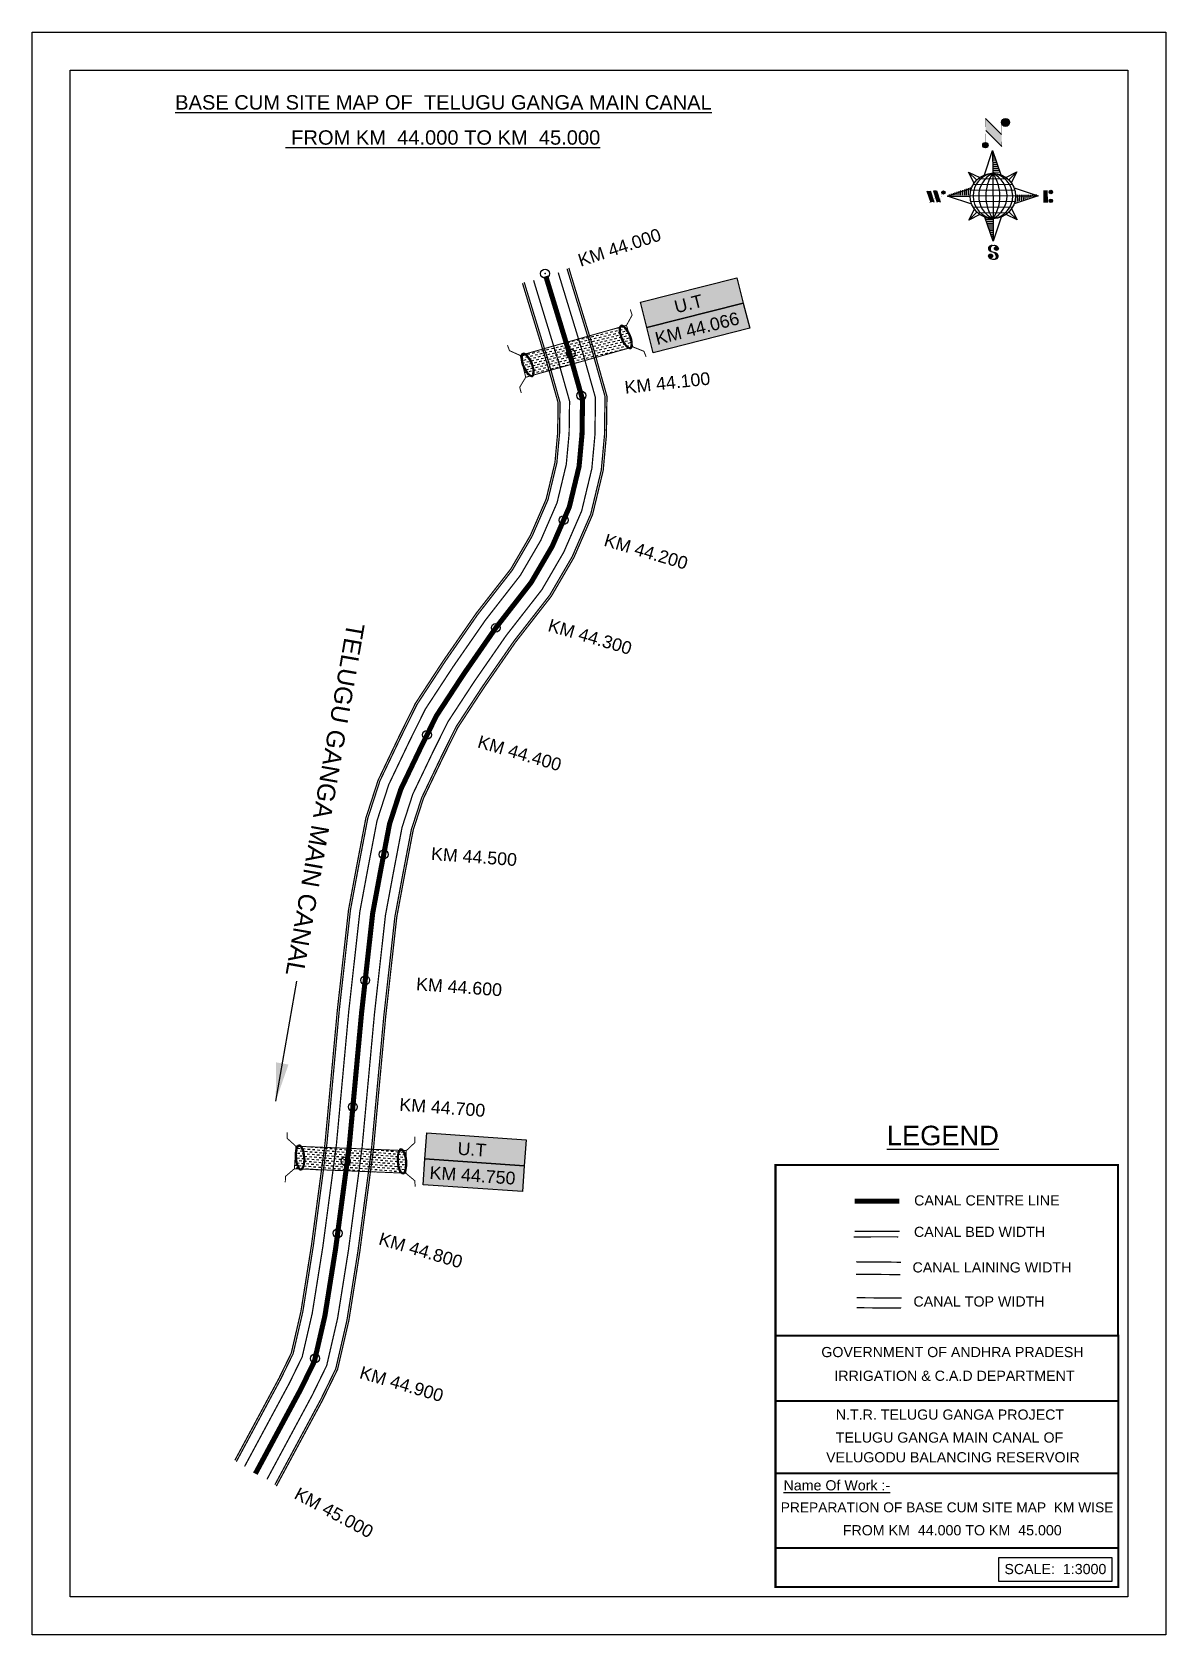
# Model space of a CAD drawing. Header units: inches. Extents: x 258171 to 259062, y 1721762 to 1723022.
import ezdxf

# ---------------------------------------------------------------- set-up
doc = ezdxf.new("R2010")
doc.units = ezdxf.units.IN
doc.header["$MEASUREMENT"] = 0
doc.header["$PDMODE"] = 32
doc.header["$PDSIZE"] = 7
doc.linetypes.add('ACAD_ISO02W100', pattern=[15, 12, -3])
for name, color, linetype in [('AQUADUCT', 1, 'Continuous'), ('bed with', 5, 'Continuous'), ('bord', 1, 'Continuous'), ('canal', 1, 'Continuous'), ('chainage', 7, 'Continuous'), ('FRAME 025', 7, 'Continuous'), ('laying', 4, 'Continuous'), ('lining', 4, 'Continuous'), ('STREAM', 4, 'Continuous'), ('Stu coo', 3, 'Continuous'), ('TEXT', 7, 'Continuous'), ('top of bund', 1, 'Continuous'), ('UT', 173, 'ACAD_ISO02W100'), ('V', 6, 'Continuous'), ('ZSTU', 7, 'Continuous')]:
    doc.layers.add(name, color=color, linetype=linetype)
doc.styles.get("Standard").update_dxf_attribs({"font": 'arial.ttf'})
doc.dimstyles.get("Standard").update_dxf_attribs({"dimtxt": 0.18, "dimasz": 0.18, "dimexe": 0.18, "dimexo": 0.0625, "dimgap": 0.09, "dimtad": 0, "dimtih": 1, "dimtoh": 1, "dimdec": 4, "dimzin": 0, "dimdsep": 46, "dimtxsty": 'Standard', "dimcen": 0.09, "dimadec": 0, "dimazin": 0, "dimtfac": 1, "dimtdec": 4, "dimtofl": 0, "dimtmove": 0, "dimatfit": 3, "dimfxl": 1, "dimtolj": 1, "dimtzin": 0, "dimarcsym": 0})
pattern_1 = [(267.2971131487395, (-8720374.9383359, 50637915.13839893), (10.53672553373347, -0.4974314379093613), [])]
pattern_2 = [(357.2971131487395, (-8720374.9383359, 50637915.13839893), (0.4974314379093601, 10.53672553373348), [])]

# ---------------------------------------------------------------- blocks, each defined once
blk = doc.blocks.new('GGF')
at = {"layer": 'STREAM'}
h = blk.add_hatch(dxfattribs=at)
h.set_pattern_fill('DASH', color=256, scale=10, angle=-6.082734917303942, style=0)
h.set_pattern_definition([(353.9172650826961, (-115347.3726237068, 1016.387648081312), (1.375417949938526, 1.110506849590268), [1.25, -1.25])])
h.paths.add_polyline_path([(406186.8358267642, 1485623.894007653), (406186.3350356966, 1485618.16585714), (406185.8342446289, 1485612.437706626), (406242.6024607782, 1485608.895201602), (406242.8636284556, 1485614.639267362), (406243.1247961327, 1485620.383333121)])
at = {"layer": 'laying', "linetype": 'ByBlock', "extrusion": (0, 0, -1)}
for centre in [(406188.8340515448, 1485618.100544371), (406240.8092758137, 1485614.964376942)]:
    blk.add_ellipse(centre, major_axis=(0.4022038884711088, -6.365555352701567), ratio=0.3887167828476952, dxfattribs=at)
at = {"layer": 'laying', "linetype": 'ByBlock'}
for points in [[(406189.2044231551, 1485612.238788546), (406189.1301593552, 1485612.234096231), (406189.0528622998, 1485612.245618227), (406188.8631006061, 1485612.324588027), (406188.7519765225, 1485612.394145026), (406188.5122836892, 1485612.610022701), (406188.3845252309, 1485612.755754402), (406187.9901122551, 1485613.318903608), (406187.7273521348, 1485613.85898441), (406187.2895556467, 1485615.151754198), (406187.1131680161, 1485615.903753204), (406186.8806331598, 1485617.489787864), (406186.8243655579, 1485618.323341603), (406186.8412834518, 1485619.932858505), (406186.9146281564, 1485620.708349793), (406187.1740924141, 1485622.067517512), (406187.3614922329, 1485622.65073727), (406187.7140922088, 1485623.356040432), (406187.8630650354, 1485623.567618286), (406188.1141012118, 1485623.821781273), (406188.2175726035, 1485623.889167762), (406188.3951326545, 1485623.961233407), (406188.4694103668, 1485623.970225642), (406188.6399464445, 1485623.94807565), (406188.7398646418, 1485623.913414563), (406188.9754422541, 1485623.761023998), (406189.1085637353, 1485623.642922326), (406189.3815283708, 1485623.318037364), (406189.5211763898, 1485623.111945711), (406189.9516964495, 1485622.33059618), (406190.2214699374, 1485621.608086816), (406190.6248590543, 1485619.961048005), (406190.7595287117, 1485619.037350996), (406190.8632364098, 1485617.186895084), (406190.8321935693, 1485616.26108243), (406190.6143732872, 1485614.607066808), (406190.4262052957, 1485613.879561222), (406190.055177624, 1485613.01905299), (406189.9016287614, 1485612.765040143), (406189.6325239488, 1485612.445281366), (406189.5169377527, 1485612.35368761), (406189.3392356181, 1485612.260876767), (406189.2716159608, 1485612.243034084), (406189.2044231551, 1485612.238788546)], [(406241.179647424, 1485609.102621116), (406241.1053836241, 1485609.097928802), (406241.0280865688, 1485609.109450798), (406240.838324875, 1485609.188420597), (406240.7272007914, 1485609.257977597), (406240.4875079581, 1485609.473855271), (406240.3597494998, 1485609.619586973), (406239.965336524, 1485610.182736179), (406239.7025764037, 1485610.722816981), (406239.2647799156, 1485612.015586769), (406239.088392285, 1485612.767585774), (406238.8558574287, 1485614.353620435), (406238.7995898268, 1485615.187174174), (406238.8165077207, 1485616.796691076), (406238.8898524253, 1485617.572182364), (406239.149316683, 1485618.931350083), (406239.3367165019, 1485619.514569841), (406239.6893164777, 1485620.219873002), (406239.8382893043, 1485620.431450857), (406240.0893254807, 1485620.685613844), (406240.1927968724, 1485620.753000333), (406240.3703569234, 1485620.825065977), (406240.4446346357, 1485620.834058213), (406240.6151707135, 1485620.811908221), (406240.7150889107, 1485620.777247134), (406240.950666523, 1485620.624856569), (406241.0837880042, 1485620.506754897), (406241.3567526398, 1485620.181869935), (406241.4964006587, 1485619.975778282), (406241.9269207185, 1485619.194428751), (406242.1966942063, 1485618.471919387), (406242.6000833233, 1485616.824880576), (406242.7347529806, 1485615.901183567), (406242.8384606787, 1485614.050727655), (406242.8074178382, 1485613.124915001), (406242.5895975561, 1485611.470899379), (406242.4014295646, 1485610.743393793), (406242.0304018929, 1485609.882885561), (406241.8768530303, 1485609.628872714), (406241.6077482177, 1485609.309113937), (406241.4921620216, 1485609.21752018), (406241.314459887, 1485609.124709338), (406241.2468402297, 1485609.106866655), (406241.179647424, 1485609.102621116)]]:
    blk.add_open_spline(points, degree=3, knots=[0, 0, 0, 0, 0.1890722348827286, 0.1890722348827286, 0.3781444697654573, 0.3781444697654573, 0.567216704648186, 0.567216704648186, 0.9642381621637766, 0.9642381621637766, 1.361259619679367, 1.361259619679367, 1.758281077194958, 1.758281077194958, 2.155302534710549, 2.155302534710549, 2.552323992226139, 2.552323992226139, 2.807761081817867, 2.807761081817867, 3.012439963152372, 3.012439963152372, 3.217118844486876, 3.217118844486876, 3.421797725821381, 3.421797725821381, 3.626476607155885, 3.626476607155885, 3.831155488490389, 3.831155488490389, 4.280922883927905, 4.280922883927905, 4.730690279365422, 4.730690279365422, 5.180457674802938, 5.180457674802938, 5.630225070240454, 5.630225070240454, 5.896844194109022, 5.896844194109022, 6.112115499412711, 6.112115499412711, 6.283185307179586, 6.283185307179586, 6.283185307179586, 6.283185307179586], dxfattribs=at)
at = {"layer": 'UT', "ltscale": 0.2, "const_width": 0.4999999999999999}
for points in [[(406181.0067191261, 1485605.627956516), (406181.2043290924, 1485608.621441158), (406185.8342446289, 1485612.437706626), (406186.3350356966, 1485618.16585714), (406186.8358267643, 1485623.894007653), (406182.485284513, 1485628.02592998), (406182.4731358847, 1485631.025905382)], [(406186.8358267643, 1485623.894007653), (406243.1247961327, 1485620.383333121)], [(406247.6637609265, 1485627.388723734), (406247.5913202798, 1485624.389598469), (406243.1247961327, 1485620.383333121), (406242.8636284556, 1485614.639267362), (406242.6024607783, 1485608.895201602), (406247.1217425518, 1485604.948545771), (406247.2591485833, 1485601.95169416)], [(406185.8342446289, 1485612.437706626), (406242.6024607783, 1485608.895201602)]]:
    blk.add_lwpolyline(points, dxfattribs=at)
blk = doc.blocks.new('*X3')
at = {"color": 0, "linetype": 'Continuous'}
for p, q in [((6321.563175437702, 239.2074203663178), (6322.581924588794, 240.2261695174094)), ((6321.571094283617, 239.3921159075293), (6322.524536642279, 240.3455582661906)), ((6321.579013129532, 239.5768114487408), (6322.467148695763, 240.4649470149719)), ((6321.586931975447, 239.7615069899523), (6322.409760749248, 240.5843357637531)), ((6321.594850821361, 239.9462025311638), (6322.352372802732, 240.7037245125344)), ((6321.602769667276, 240.1308980723753), (6322.294984856217, 240.8231132613157)), ((6321.610688513191, 240.3155936135868), (6322.322610836808, 241.0275159372032)), ((6321.618607359106, 240.5002891547983), (6322.339575221931, 241.2212570176224)), ((6321.670405508729, 239.1378737420482), (6322.639312535309, 240.1067807686281)), ((6321.756101028845, 239.046792566867), (6322.694551492757, 239.9852430307802)), ((6321.767025283511, 240.8254837745006), (6322.356539607053, 241.4149980980416)), ((6321.841796548961, 238.9557113916858), (6322.784401525116, 239.8983163678416)), ((6321.927492069076, 238.8646302165046), (6322.874251557474, 239.8113897049031)), ((6322.013187589191, 238.7735490413234), (6322.964101589832, 239.7244630419646)), ((6322.075863133939, 241.3110983202248), (6322.373503992176, 241.6087391784607)), ((6322.098883109306, 238.6824678661422), (6323.053951622191, 239.637536379026)), ((6322.184578629423, 238.591386690961), (6323.143801654548, 239.5506097160875)), ((6322.270274149538, 238.5003055157798), (6323.233651686906, 239.463683053149)), ((6322.405772691616, 238.4590273625623), (6323.316199320379, 239.3694539913255)), ((6322.536564177177, 238.4130421528257), (6323.436926723143, 239.3134046987925)), ((6322.667355662737, 238.3670569430892), (6323.557654125907, 239.2573554062594)), ((6322.798147148297, 238.3210717333527), (6323.67838152867, 239.2013061137264)), ((6322.928938633857, 238.2750865236161), (6323.799108931434, 239.1452568211934)), ((6323.059730119417, 238.2291013138795), (6323.919836334197, 239.0892075286604)), ((6323.190521604977, 238.183116104143), (6324.040563736961, 239.0331582361274)), ((6323.334898284248, 238.1507160881169), (6324.161291139725, 238.9771089435944)), ((6323.500484499982, 238.1395256085544), (6324.282018542488, 238.9210596510615)), ((6323.666070715716, 238.1283351289918), (6324.389078986148, 238.8513433994243)), ((6323.83165693145, 238.1171446494292), (6324.558435473549, 238.8439231915289)), ((6324.097210919775, 238.2059219424567), (6324.727791960951, 238.8365029836336)), ((6324.341779298861, 238.2737136262468), (6324.897148448353, 238.8290827757383)), ((6324.586347677948, 238.341505310037), (6325.066504935754, 238.821662567843)), ((6324.830916057034, 238.4092969938271), (6325.235861423155, 238.8142423599477)), ((6325.075484436121, 238.4770886776172), (6325.405217910557, 238.8068221520524)), ((6325.401209342145, 238.6260368883443), (6325.574574397958, 238.7994019441571))]:
    blk.add_line(p, q, dxfattribs=at)
blk = doc.blocks.new('*X2')
at = {"color": 0, "linetype": 'Continuous'}
for p, q in [((6324.425409812192, 240.3018877878409), (6324.530098087213, 240.4065760628617)), ((6324.560821561592, 240.2605228419445), (6324.762767368324, 240.4624686486762)), ((6324.696233310992, 240.2191578960481), (6324.995436649435, 240.5183612344908)), ((6324.831645060392, 240.1777929501517), (6325.228105930546, 240.5742538203053)), ((6324.967056809793, 240.1364280042552), (6325.451206401633, 240.6205775960956)), ((6325.102468559193, 240.0950630583588), (6325.626700194168, 240.619294693334)), ((6325.231508829004, 240.0473266328736), (6325.802193986703, 240.6180117905725)), ((6325.335045025791, 239.9740861343645), (6325.976788801136, 240.6158299097086)), ((6325.438581222579, 239.9008456358553), (6326.100204563527, 240.5624689768027)), ((6325.542117419366, 239.8276051373462), (6326.223620325917, 240.5091080438968)), ((6325.645653616154, 239.754364638837), (6326.347036088308, 240.455747110991)), ((6325.749189812941, 239.6811241403279), (6326.470451850699, 240.4023861780851)), ((6325.852726009729, 239.6078836418188), (6326.593867613089, 240.3490252451792)), ((6325.951486090436, 239.5298670272285), (6326.71728337548, 240.2956643122733)), ((6326.036566250415, 239.4381704919113), (6326.840699137871, 240.2423033793674)), ((6326.121646410395, 239.346473956594), (6326.964114900262, 240.1889424464615)), ((6326.206726570374, 239.2547774212767), (6327.055858370612, 240.1039092215148)), ((6326.291806730354, 239.1630808859595), (6327.135785134496, 240.0070592901021)), ((6326.376886890333, 239.0713843506422), (6327.21571189838, 239.9102093586895)), ((6326.461967050313, 238.9796878153249), (6327.295638662264, 239.8133594272769)), ((6326.547047210292, 238.8879912800077), (6327.375565426148, 239.7165094958642)), ((6326.632127370272, 238.7962947446904), (6327.455492190032, 239.6196595644516)), ((6326.717207530251, 238.7045982093731), (6327.535418953916, 239.5228096330389)), ((6326.788410008449, 236.4777036487165), (6327.354219516036, 237.0435131563033)), ((6326.792225928501, 238.6028399123283), (6327.6153457178, 239.4259597016263)), ((6326.838137672734, 238.4719749612643), (6327.695272481684, 239.3291097702136)), ((6326.884049416966, 238.3411100102004), (6327.775199245568, 239.2322598388009)), ((6326.916746160023, 236.7828164955863), (6327.582476853365, 237.4485471889285)), ((6326.9299611612, 238.2102450591364), (6327.853734496604, 239.1340183945408)), ((6326.975872905432, 238.0793801080725), (6327.849127438164, 238.952634640804)), ((6327.003134980726, 237.9298654880686), (6327.844520379724, 238.7712508870673)), ((6327.012515933215, 237.7624697452613), (6327.839913321284, 238.5898671333306)), ((6327.021896885704, 237.5950740024541), (6327.835306262844, 238.4084833795939)), ((6327.031277838193, 237.4276782596467), (6327.830699204404, 238.2270996258572)), ((6327.040658790683, 237.2602825168395), (6327.826092145964, 238.0457158721205)), ((6327.045082311595, 237.087929342456), (6327.810734190693, 237.8535812215537))]:
    blk.add_line(p, q, dxfattribs=at)
blk = doc.blocks.new('H')
at = {"layer": 'bord', "extrusion": (0.0004278845142637609, 0.00479197890903182, 0.9999884268595202)}
h = blk.add_hatch(dxfattribs=at)
h.set_pattern_fill('LINE', color=8, scale=84.38768555040302, angle=-2.702886851260515, style=0)
h.set_pattern_definition(pattern_2)
h.paths.add_polyline_path([(-492.4668010775931, 785.5898788240738, -0.090992046448718), (-447.9625593584497, 775.2324968557805), (-486.4976985411486, 912.0312741750386)])
h = blk.add_hatch(dxfattribs=at)
h.set_pattern_fill('LINE', color=8, scale=84.38768555040302, angle=-92.70288685126052, style=0)
h.set_pattern_definition(pattern_1)
h.paths.add_polyline_path([(-624.8772989658173, 665.1175860036165, -0.09099204644210665), (-614.5199170010164, 709.6218277204316), (-751.3186943142209, 671.0866885515861)])
h = blk.add_hatch(dxfattribs=at)
h.set_pattern_fill('LINE', color=8, scale=84.38768555040302, angle=-92.70288685126052, style=0)
h.set_pattern_definition(pattern_1)
h.paths.add_polyline_path([(-245.5531129193259, 647.210278397426), (-371.9945082624909, 653.17938094493, -0.09099204644878103), (-382.3518902289215, 608.6751392250881)])
h = blk.add_hatch(dxfattribs=at)
h.set_pattern_fill('LINE', color=8, scale=84.38768555040302, angle=-2.702886851260515, style=0)
h.set_pattern_definition(pattern_2)
h.paths.add_polyline_path([(-504.4050061509479, 532.7070881242398, -0.090992046448718), (-548.909247870557, 543.064470092766), (-510.3741086877417, 406.2656927765347)])
at = {"layer": 'bord', "extrusion": (0.0004278845142637604, 0.00479197890903182, 0.9999884268595203)}
for p, q in [((-516.2384251924814, 1087.08582315594, -1217.145331720205), (-431.5311611755169, 993.9857607749291, -1216.735438367611)), ((-519.3860571105615, 1020.408509141766, -1216.824464901347), (-434.678793075087, 927.3084467682056, -1216.414571548796)), ((-538.2690597721958, 773.6536562892143, -1215.633927328097), (-487.0181812191731, 906.212239655666, -1216.291082326422)), ((-487.0181812191731, 906.212239655666, -1216.291082326422), (-492.9870239489828, 779.7722960542887, -1215.682623766277)), ((-487.0181812191731, 906.212239655666, -1216.291082326422), (-448.4827650671941, 769.4150330077391, -1215.652034309381)), ((-626.736305744329, 793.7732813858893, -1215.692487060367), (-566.811349663476, 760.1895317081362, -1215.557193835181)), ((-626.736305744329, 793.7732813858893, -1215.692487060367), (-584.1428260545363, 746.9596384149045, -1215.486379775655)), ((-598.946746484784, 730.9517588270828, -1215.4033350249), (-626.736305744329, 793.7732813858893, -1215.692487060367)), ((-421.3357812265749, 753.3219341966324, -1215.586531535218), (-358.5136001041974, 781.1110481221694, -1215.746578873753)), ((-358.5136001041974, 781.1110481221694, -1215.746578873753), (-405.3276889660046, 738.5181495659053, -1215.522440984547)), ((-358.5136001041974, 781.1110481221694, -1215.746578873753), (-392.0976094479556, 721.1868434431963, -1215.445049781629)), ((-864.6667208376457, 700.9117660832126, -1215.145683569252), (-846.8602190883248, 637.7003116968554, -1214.850391321915)), ((-846.885899517627, 700.0723706756253, -1215.149269383754), (-829.079397758178, 636.8609162860084, -1214.853977136408)), ((-829.1050781964441, 699.2329752675723, -1215.152855198257), (-811.2985764592304, 636.0215208844747, -1214.857562950931)), ((-829.1050781964441, 699.2329752675723, -1215.152855198257), (-811.3242568973801, 698.393579858588, -1215.156441012743)), ((-811.3242568973801, 698.393579858588, -1215.156441012743), (-793.5177551378147, 635.1821254740935, -1214.861148765422)), ((-751.8386587080895, 665.2704204607289, -1215.023166955395), (-615.0399729244527, 703.8051171880215, -1215.266361263119)), ((-751.8386587080895, 665.2704204607289, -1215.023166955395), (-625.3972626964678, 659.3013864478562, -1215.048666080719)), ((-619.2784603905748, 614.0198538512923, -1214.834293591338), (-751.8386587080895, 665.2704204607289, -1215.023166955395)), ((-246.0730746499612, 641.3942844460253, -1215.12516345687), (-382.8717604242847, 602.859587718267, -1214.881969149149)), ((-378.6332729603746, 692.6448510554619, -1215.314036820931), (-246.0730746499612, 641.3942844460253, -1215.12516345687)), ((-372.5144706616993, 647.363318458898, -1215.099664331546), (-246.0730746499612, 641.3942844460253, -1215.12516345687)), ((-213.4791469212505, 669.2951450282708, -1215.272811938016), (-216.710715676134, 600.8397693103179, -1214.943388670676)), ((-197.1518122339039, 599.9164343632292, -1214.947333066632), (-193.9202434780891, 668.3718100786209, -1215.276756333961)), ((-639.398133254319, 525.5536567845847, -1214.401751538512), (-605.8141239105607, 585.4778614635579, -1214.703280630637)), ((-639.398133254319, 525.5536567845847, -1214.401751538512), (-592.5840443923953, 568.1465553403832, -1214.625889427719)), ((-576.5759521321743, 553.3427707091905, -1214.561798877043), (-639.398133254319, 525.5536567845847, -1214.401751538512)), ((-510.8935521394596, 400.4524652508553, -1213.857248085843), (-549.4289682914387, 537.2496718976181, -1214.496296102879)), ((-371.1754276144202, 512.8914235194679, -1214.455843351893), (-431.1003836950404, 546.475173198618, -1214.591136577086)), ((-371.1754276144202, 512.8914235194679, -1214.455843351893), (-413.7689073036308, 559.7050664918497, -1214.661950636613)), ((-398.9649868734996, 575.7129460782744, -1214.74499538736), (-371.1754276144202, 512.8914235194679, -1214.455843351893)), ((-459.6426735860878, 533.0110486173071, -1214.514403084168), (-510.8935521394596, 400.4524652508553, -1213.857248085843)), ((-504.9247094094171, 526.8924088519998, -1214.465706645989), (-510.8935521394596, 400.4524652508553, -1213.857248085843))]:
    blk.add_line(p, q, dxfattribs=at)
at = {"layer": 'bord', "color": 8, "linetype": 'ByBlock', "extrusion": (0.0004278845142637604, 0.00479197890903182, 0.9999884268595203)}
for p, q in [((-386.4701403837535, 711.3830894059502, -1215.400477790083), (-605.4730712235323, 721.7215742594562, -1215.35631111762)), ((-410.8462962137419, 744.2142448802479, -1215.547375515144), (-578.1125475389999, 752.110393114388, -1215.51364266185)), ((-492.9872379411827, 779.772306161467, -1215.682623723144), (-504.9247094094171, 526.8924088519998, -1214.465706645989)), ((-372.5145726100891, 647.3634304928128, -1215.099664824794), (-625.3973747401615, 659.3012845208868, -1215.048665544341)), ((-378.0217974673142, 615.9429816137999, -1214.946740470406), (-622.87451776542, 627.5017590741627, -1214.897360629442)), ((-375.037429585529, 679.1629559395369, -1215.250969739694), (-619.8901498829364, 690.7217333998997, -1215.201589898729)), ((-392.4388761268347, 584.9431407540105, -1214.792019251512), (-611.441806967312, 595.2816256079823, -1214.747852579053)), ((-419.7993998112506, 554.5543218990788, -1214.634687707282), (-587.06565113744, 562.4504701336846, -1214.600954853988))]:
    blk.add_line(p, q, dxfattribs=at)
at = {"layer": 'bord', "extrusion": (0.0004278845142637604, 0.00479197890903182, 0.9999884268595203)}
for points, const_width, elevation in [([(-522.0131121619479, 959.550775259228), (-515.7175743466119, 1092.906934415961)], 1.60540055982536, -1212.142843617219), ([(-434.158262363472, 933.1277235058805), (-427.8627245295095, 1066.483882669366)], 1.60540055982536, -1212.142843617219), ([(-870.0736340994383, 707.00824508073), (-846.3658724653925, 705.889038352192)], 0.6421602239301444, -1212.142843617219), ([(-828.5594987093612, 642.6768581911618), (-855.2307305332708, 643.935965762368)], 0.6421602239301444, -1212.142843617219), ([(-828.5594987093612, 642.676858191162), (-820.953748198869, 677.9586989512691)], 0.6421602239301444, -1212.142843617223), ([(-810.7786774830411, 641.8374531447001), (-784.1074456587239, 640.5783455765209)], 0.6421602239301444, -1212.142843617222), ([(-792.9978562549747, 640.9980480956772), (-781.589230506466, 693.9208092413096)], 0.6421602239301444, -1212.142843617218), ([(-222.7385766651839, 675.5731321041832), (-173.8413183107752, 673.2647682324088)], 0.7063762463231584, -1212.142843617221), ([(-194.785239975681, 644.8497587676384), (-185.0057882997701, 644.3880859934699)], 0.7063762463231584, -1212.14284361722), ([(-177.0730277270245, 604.8086065300355), (-225.9702860934822, 607.1169704015771)], 0.7063762463231584, -1212.142843617222)]:
    blk.add_lwpolyline(points, dxfattribs=dict(at, const_width=const_width, elevation=elevation))
for points, const_width, elevation in [([(-413.6616245851993, 1073.140134249887, 1), (-397.6117714248124, 1057.729118476532, 1)], 22.25077962579039, -1212.14284361722), ([(-530.3419430367337, 949.5474510251247, 1), (-519.6420409089901, 939.2734405104861, 1)], 14.83385308386026, -1212.142843617223), ([(-775.9087905502321, 696.5833098740303, 1), (-769.4888492682775, 690.418903565154, 1)], 8.900311850316152, -1212.142843617216), ([(-177.8339587833615, 666.8757400336997, 1), (-170.7720233739972, 660.0948930920731, 1)], 9.790343035347762, -1212.142843617223), ([(-180.1423226412179, 617.9784816729323, 1), (-173.0803872516442, 611.1976347345654, 1)], 9.790343035347762, -1212.142843617219), ([(-489.8397168474219, 361.7280028313068, 1), (-498.0671858660056, 369.1142257457323, 1)], 11.05656073458609, -1212.142843617215), ([(-525.1949096693778, 321.5505605205689, 1), (-533.4223786795214, 328.9367834347616, 1)], 11.05656073458609, -1212.142843617218)]:
    blk.add_lwpolyline(points, format="xyb", close=True, dxfattribs=dict(at, const_width=const_width, elevation=elevation))
for points, elevation in [([(-537.0436544864716, 317.3909783906986), (-530.686771839954, 310.4778530870033), (-519.7848077441001, 306.8033377354246), (-504.8555995545785, 306.8996049665207), (-493.8614930827366, 309.9751672386152), (-486.3299612487816, 317.6739007300386), (-486.5193926708707, 325.7780890813514), (-490.6180678635317, 333.2605072774198), (-493.5031616341619, 336.2254691210802), (-502.816804350885, 340.8534958871466), (-522.4580017436219, 347.2728260433129), (-530.4257294404489, 351.5824209563287), (-533.6858260648524, 354.5525017987891), (-537.4013079778782, 362.629807892173), (-536.9549017110166, 373.3508360361672), (-530.0284934418471, 380.6827556172281), (-520.0052991440441, 384.0716307398478), (-503.5000552259427, 384.2213990291513), (-492.5323047870551, 379.8708521119993), (-487.1463343054379, 373.2710396641844)], -1212.142843617219), ([(-522.4539065143929, 347.5728294925347), (-526.1949835211592, 353.7751140225195), (-527.7518298353394, 360.6227161141025), (-527.9156661629893, 370.6019260344024), (-525.8991041315983, 375.4503632916039), (-521.3202371541029, 381.1640017041664), (-514.5251386848048, 384.3718976443916)], -1212.142843617221), ([(-504.8555995545785, 306.8996049665207), (-499.0047943263154, 312.3708361831504), (-496.9585419834797, 319.3942984564654), (-497.4612851235933, 326.5275708001649), (-501.2415295758961, 335.3559093211365), (-509.2361390522836, 343.1915685721062)], -1212.142843617219)]:
    blk.add_lwpolyline(points, dxfattribs=dict(at, elevation=elevation))
for centre, radius in [((-405.6366979898718, 1065.434626361347, -1212.142843617228), 22.25077962579068), ((-524.9919919744626, 944.4104457636145, -1212.142843617225), 14.83385308386045), ((-498.4359036135794, 659.1484834742021, -1212.142843617229), 126.5822129822759), ((-772.6988199003781, 693.5011067149355, -1212.142843617225), 8.900311850316273), ((-174.3029910778062, 663.4853165630027, -1212.142843617225), 9.7903430353479), ((-176.6113549475952, 614.5880582008385, -1212.142843617227), 9.7903430353479), ((-493.9534513636986, 365.4211142832808, -1212.142843617226), 11.05656073458623), ((-529.3086441806488, 325.2436719765011, -1212.142843617227), 11.05656073458623)]:
    blk.add_circle(centre, radius, dxfattribs=at)
at = {"layer": 'bord', "color": 8, "linetype": 'ByBlock', "extrusion": (0.0004278845142637604, 0.00479197890903182, 0.9999884268595203)}
for centre, radius, start, end in [((-481.5018944916621, 658.3490694805806, -1212.142843617225), 127.7124113124745, 94.925359787212, 259.6690604518324), ((-436.7958279077627, 656.2386032006533, -1212.142843617224), 140.8227119427793, 113.2864437035868, 241.3079765329169), ((-315.8862391595549, 650.5307512261786, -1212.142843617227), 222.3100112361417, 142.5891607921548, 212.0052594442485), ((-560.0761933124097, 662.0583738566748, -1212.142843617224), 140.8227119427793, 293.2864437035868, 61.30797653291689), ((-680.9857820597445, 667.7662258302183, -1212.142843617228), 222.3100112361417, 322.5891607921548, 32.00525944424854), ((-515.3701267285685, 659.9479075753505, -1212.142843617227), 127.7124113124745, 274.925359787212, 79.66906045183244)]:
    blk.add_arc(centre, radius, start, end, dxfattribs=at)
at = {"layer": 'bord', "extrusion": (0.0004278845142637604, 0.00479197890903182, 0.9999884268595203)}
for points in [[(-515.7175743148887, 1092.906934417125, -1212.142843617227), (-431.0104934413977, 999.8058030862261, -1212.142843617227), (-518.8653432401063, 1026.22885483189, -1212.142843617227), (-434.1582623484545, 933.1277235084416, -1212.142843617227)], [(-864.1466936911305, 706.7284433981881, -1212.142843617225), (-846.3658724649268, 705.889038353589, -1212.142843617225), (-846.34031992468, 643.5162632348297, -1212.142843617225), (-828.5594986876497, 642.6768581867381, -1212.142843617225)], [(-828.5850512369768, 705.049633307593, -1212.142843617229), (-810.804230031204, 704.2102282608984, -1212.142843617229), (-810.778677482168, 641.8374531481927, -1212.142843617229), (-792.9978562541016, 640.9980480994025, -1212.142843617229)], [(-193.4002216503151, 674.1881137788835, -1212.142843617225), (-196.6319310673212, 605.7319520774413, -1212.142843617225), (-212.9591249906118, 675.1114593302475, -1212.142843617225), (-216.1908344065701, 606.6552976257785, -1212.142843617225)]]:
    blk.add_solid(points, dxfattribs=at)
at = {"layer": 'bord', "extrusion": (0.0004278845142637604, 0.00479197890903182, 0.9999884268595203), "xscale": 7.977342409717546, "yscale": 7.977342408231451, "zscale": 7.977342408476333, "rotation": 138.0840426661453}
for name, p in [('*X2', (38300.50170925955, -31929.38484708802, -1212.14284361722)), ('*X3', (38314.39702652739, -31950.87734303279, -1212.142843617221))]:
    blk.add_blockref(name, p, dxfattribs=at)

msp = doc.modelspace()

# ---------------------------------------------------------------- hatches: boundary and pattern name
at = {"layer": 'ZSTU'}
h = msp.add_hatch(color=135, dxfattribs=at)
h.set_gradient(color1=(141, 177, 78), color2=(107, 135, 59), one_color=1, tint=0.3799999952316284, name='CYLINDER')
h.paths.add_polyline_path([(258649.1614598718, 1722809.558518482), (258654.1752412596, 1722789.717706088), (258730.0499006108, 1722808.93259259), (258725.0361192237, 1722828.773404984)])
h.paths.add_polyline_path([(258675.4958798335, 1722797.500926925), (258702.2437459304, 1722804.260123603), (258698.5060914935, 1722819.050976001), (258671.7582253966, 1722812.291779323)], flags=24)
h = msp.add_hatch(color=252, dxfattribs=at)
h.set_gradient(color1=(167, 88, 159), color2=(127, 67, 121), one_color=1, tint=0.3799999952316284, name='CYLINDER')
h.paths.add_polyline_path([(258735.0636819975, 1722789.091780196), (258730.0499006109, 1722808.93259259), (258654.1752412595, 1722789.717706088), (258659.1890226469, 1722769.876893694)])
h.paths.add_polyline_path([(258660.4522751241, 1722772.640247634), (258730.908052467, 1722790.44445132), (258727.1553571672, 1722805.294824251), (258656.6995798243, 1722787.490620565)], flags=24)
h = msp.add_hatch(color=135, dxfattribs=at)
h.set_gradient(color1=(141, 177, 78), color2=(107, 135, 59), one_color=1, tint=0.3799999952316284, name='CYLINDER')
h.paths.add_polyline_path([(258481.230215069, 1722156.525075237), (258479.8370718907, 1722136.108048216), (258557.9281043848, 1722130.819717761), (258559.3212475633, 1722151.236744781)])
h.paths.add_polyline_path([(258502.5205376252, 1722136.888136719), (258530.0452122198, 1722135.010007617), (258531.0837672297, 1722150.230414276), (258503.559092635, 1722152.108543378)], flags=24)
h = msp.add_hatch(color=252, dxfattribs=at)
h.set_gradient(color1=(167, 88, 159), color2=(127, 67, 121), one_color=1, tint=0.3799999952316284, name='CYLINDER')
h.paths.add_polyline_path([(258556.5349612056, 1722110.402690742), (258557.9281043848, 1722130.819717761), (258479.8370718907, 1722136.108048216), (258478.4439287122, 1722115.691021196)])
h.paths.add_polyline_path([(258480.5026042787, 1722117.925699412), (258553.0045503277, 1722112.978574084), (258554.0472846333, 1722128.260229864), (258481.5453385844, 1722133.207355192)], flags=24)

# ---------------------------------------------------------------- linework, layer by layer
at = {"linetype": 'ByBlock'}
for points in [[(258171.1385409809, 1721761.937280397), (258171.1385409809, 1723021.937280397), (259062.1385409809, 1723021.937280397), (259062.1385409809, 1721761.937280397)], [(259032.1385409809, 1722991.937280397), (259032.1385409809, 1721791.937280397), (258201.1385409809, 1721791.937280397), (258201.1385409809, 1722991.937280397)]]:
    msp.add_lwpolyline(points, close=True, dxfattribs=at)
for p in [(258574.257566253, 1722832.015547523), (258602.8246611024, 1722736.182770813), (258588.8139402756, 1722638.259767405), (258535.5547118712, 1722553.622573514), (258481.5001177293, 1722469.491123674), (258447.4634280397, 1722375.461852939), (258432.9187781965, 1722276.525241106), (258423.2273549602, 1722176.995967444), (258411.275346997, 1722077.712789083), (258393.528427615, 1721979.300153448)]:
    msp.add_point(p)
at = {"color": 2}
for p in [(258594.4767118712, 1722769.249573514), (258417.6267118712, 1722134.299573514)]:
    msp.add_point(p, dxfattribs=at)
at = {"layer": 'bed with', "const_width": 1}
for points in [[(258565.2303275277, 1722826.806963608), (258567.6856993039, 1722818.706510897), (258584.6011670989, 1722763.382828248), (258593.5251864453, 1722731.764367654), (258593.1534960994, 1722706.298455405), (258590.9302891769, 1722682.084998412), (258583.6805452422, 1722651.916065308), (258570.8008991123, 1722622.2711757), (258554.8655765534, 1722594.928353536), (258527.3742197657, 1722559.637685844), (258501.9323208185, 1722522.943571075), (258480.2349298268, 1722489.793675271), (258467.8728002575, 1722464.853130118), (258451.4298245586, 1722430.431100226), (258442.1861402528, 1722401.88670345), (258435.0916313876, 1722364.814307176), (258428.7391567948, 1722330.653571591), (258419.9616197458, 1722251.904196968), (258410.284526315, 1722147.265317181), (258399.6155186351, 1722067.030156839), (258391.2790342075, 1722014.699193906), (258383.3848838311, 1721980.483857815), (258373.2501353571, 1721959.713762853), (258338.151118772, 1721894.418508445)], [(258584.621656908, 1722832.813758253), (258587.1057244384, 1722824.618636131), (258604.0782566434, 1722769.108318779), (258613.866237297, 1722734.428779373), (258613.4399276429, 1722705.220691622), (258611.0111345653, 1722678.768148615), (258603.0048785002, 1722645.45108172), (258588.94252463, 1722613.083971328), (258571.7178471889, 1722583.528793492), (258543.7352039766, 1722547.607461184), (258518.7691029237, 1722511.599575952), (258497.8844939155, 1722479.691471757), (258486.1266234848, 1722455.97001691), (258470.3275991836, 1722422.896046802), (258461.8872834895, 1722396.832443577), (258455.0397923547, 1722361.050839852), (258448.8322669475, 1722327.669575437), (258440.1578039965, 1722249.84495006), (258430.4608974273, 1722144.991829847), (258419.7039051072, 1722064.094990188), (258411.2163895348, 1722010.815953122), (258402.6445399112, 1721973.663289213), (258391.3192883852, 1721950.453384175), (258355.7557583561, 1721884.293988077)], [(258851.7327939119, 1722074.845778061), (258849.6774735349, 1722074.873336557), (258816.8851386606, 1722074.850317171), (258816.6486853017, 1722074.859484415)], [(258852.853248067, 1722079.25103598), (258849.7055526627, 1722079.293241443), (258817.5463119049, 1722079.270666474)]]:
    msp.add_lwpolyline(points, dxfattribs=at)
at = {"layer": 'canal', "color": 6, "const_width": 4}
for points in [[(258852.6965803645, 1722102.867721176), (258850.0950724734, 1722102.902603155), (258817.5001082377, 1722102.879722318)], [(258817.5001082377, 1722102.879722318), (258852.6965803645, 1722102.867721176)]]:
    msp.add_lwpolyline(points, dxfattribs=at)
at = {"layer": 'FRAME 025', "lineweight": -3, "const_width": 1.636994106223717}
for points in [[(258755.3392729391, 1722131.340039931), (259024.4474381136, 1722131.340039931), (259024.4474381136, 1721997.111686003), (258755.3392729391, 1721997.111686003)], [(258755.3392729393, 1721997.111686003), (259024.8129733396, 1721997.111686003), (259024.8129733396, 1721799.565786233), (258755.3392729393, 1721799.565786233)]]:
    msp.add_lwpolyline(points, close=True, dxfattribs=at)
for points in [[(258755.3392729393, 1721945.821443962), (259024.8129733396, 1721945.821443962)], [(258755.3392729393, 1721888.957649051), (259024.8129733396, 1721888.957649051)], [(258755.3392729393, 1721830.327145925), (259024.8129733396, 1721830.327145925)]]:
    msp.add_lwpolyline(points, dxfattribs=at)
at = {"layer": 'lining', "const_width": 1}
for points in [[(258591.5294504771, 1722835.879199058), (258594.2806105704, 1722826.802918858), (258611.2742256866, 1722771.223647795), (258621.3814038677, 1722735.413167939), (258620.9349146664, 1722704.822503033), (258618.4301661128, 1722677.542711498), (258610.1444104922, 1722643.062540987), (258595.6450956335, 1722609.689683997), (258577.9440555523, 1722579.317133378), (258549.7799025785, 1722543.162796903), (258524.9895889223, 1722507.408444748), (258504.4052688247, 1722475.959130557), (258492.8706468483, 1722452.688078541), (258477.3095356213, 1722420.112160069), (258469.1660309907, 1722394.965106186), (258462.4098025651, 1722359.660396265), (258456.2558298117, 1722326.567113804), (258447.6194484241, 1722249.084144551), (258437.9152217299, 1722144.151871474), (258427.1257227689, 1722063.01056901), (258418.5824075129, 1722009.381258252), (258409.760176394, 1721971.143374705), (258397.9950838402, 1721947.032062006), (258362.0040652548, 1721880.077402201)], [(258557.8734025914, 1722825.223240332), (258560.5108131719, 1722816.52222817), (258577.4051980557, 1722761.267499233), (258586.0100198745, 1722730.779979088), (258585.6585090759, 1722706.696643995), (258583.5112576295, 1722683.310435529), (258576.5410132502, 1722654.304606041), (258564.0983281088, 1722625.665463031), (258548.63936819, 1722599.14001365), (258521.3295211637, 1722564.082350125), (258495.71183482, 1722527.134702279), (258473.7141549176, 1722493.526016471), (258461.128776894, 1722468.135068487), (258444.447888121, 1722433.214986959), (258434.9073927516, 1722403.754040842), (258427.7216211771, 1722366.204750763), (258421.3155939306, 1722331.756033224), (258412.4999753182, 1722252.665002476), (258402.8302020124, 1722148.105275554), (258392.1937009734, 1722068.114578018), (258383.9130162294, 1722016.133888776), (258376.2692473483, 1721983.003772323), (258366.5743399021, 1721963.135085022), (258331.6387620989, 1721898.143878359)], [(258818.5672702976, 1722055.214022312), (258843.2751453734, 1722055.029685531), (258853.955421787, 1722054.907046846)], [(258818.529224274, 1722045.45117492), (258845.3805363348, 1722045.246157391), (258853.423304489, 1722045.153739393)]]:
    msp.add_lwpolyline(points, dxfattribs=at)
at = {"layer": 'top of bund', "const_width": 1}
for points in [[(258592.8925615731, 1722836.553147272), (258595.7155877951, 1722827.239775409), (258612.7134194951, 1722771.646713598), (258622.8844371819, 1722735.610045652), (258622.4339120711, 1722704.742865314), (258619.9139724223, 1722677.297624075), (258611.5723168905, 1722642.584832839), (258596.9856098346, 1722609.010826532), (258579.1892972246, 1722578.474801354), (258550.988842298, 1722542.273864046), (258526.2336861239, 1722506.57021851), (258505.7094238067, 1722475.212662317), (258494.2194515186, 1722452.031690862), (258478.7059229089, 1722419.555382723), (258470.621780491, 1722394.591638708), (258463.883804606, 1722359.382307541), (258457.7405423846, 1722326.346621478), (258449.1117773095, 1722248.931983449), (258439.4060865904, 1722143.983879798), (258428.6100863013, 1722062.793684775), (258420.0556111085, 1722009.094319278), (258411.1833036905, 1721970.639391803), (258399.33024293, 1721946.34779757), (258363.0602878442, 1721878.874227792)], [(258556.5221792595, 1722824.510073507), (258559.0758359471, 1722816.085371619), (258575.9660042472, 1722760.84443343), (258584.5069865604, 1722730.583101375), (258584.1595116712, 1722706.776281713), (258582.02745132, 1722683.555522952), (258575.1131068519, 1722654.782314189), (258562.7578139077, 1722626.344320496), (258547.3941265176, 1722599.982345674), (258520.1205814443, 1722564.971282982), (258494.4677376183, 1722527.972928517), (258472.4099999356, 1722494.272484711), (258459.7799722237, 1722468.791456166), (258443.0515008333, 1722433.771764305), (258433.4516432513, 1722404.12750832), (258426.2476191362, 1722366.482839487), (258419.8308813577, 1722331.97652555), (258411.0076464328, 1722252.817163578), (258401.339337152, 1722148.27326723), (258390.709337441, 1722068.331462253), (258382.4398126338, 1722016.42082775), (258374.8461200518, 1721983.507755225), (258365.2391808123, 1721963.819349458), (258330.5459933461, 1721899.279065364)], [(258819.0931777671, 1722027.005987747), (258843.6756437868, 1722026.826079123), (258854.5125765151, 1722026.701646863)], [(258854.0839924414, 1722018.846879275), (258846.1684819349, 1722018.937838829), (258819.2350877626, 1722019.140280483)]]:
    msp.add_lwpolyline(points, dxfattribs=at)
at = {"layer": 'V', "color": 6, "const_width": 4}
msp.add_lwpolyline([(258574.8650061629, 1722830.011558427), (258577.3957118711, 1722821.662573514), (258594.3397118711, 1722766.245573514), (258603.6957118711, 1722733.096573514), (258603.2967118711, 1722705.759573514), (258600.9707118711, 1722680.426573514), (258593.3427118712, 1722648.683573514), (258579.8717118712, 1722617.677573514), (258563.2917118711, 1722589.228573514), (258535.5547118711, 1722553.622573514), (258510.3507118711, 1722517.271573514), (258489.0597118711, 1722484.742573514), (258476.9997118711, 1722460.411573514), (258460.8787118711, 1722426.663573514), (258452.0367118712, 1722399.359573514), (258445.0657118711, 1722362.932573514), (258438.7857118711, 1722329.161573514), (258430.0597118711, 1722250.874573514), (258420.3727118712, 1722146.128573514), (258409.6597118712, 1722065.562573514), (258401.2477118712, 1722012.757573514), (258393.0147118712, 1721977.073573514), (258382.2847118712, 1721955.083573514), (258346.6002136555, 1721888.69913839)], dxfattribs=at)
at = {"layer": 'V', "color": 0}
msp.add_lwpolyline([(258930.8386433304, 1721822.705269853), (259019.5487777046, 1721822.705269853), (259019.5487777046, 1721803.95279355), (258930.8386433304, 1721803.95279355)], close=True, dxfattribs=at)
at = {"layer": 'ZSTU', "color": 135}
for points in [[(258649.1614598719, 1722809.558518482), (258725.0361192237, 1722828.773404984), (258730.0499006109, 1722808.93259259), (258654.1752412595, 1722789.717706088)], [(258481.230215069, 1722156.525075236), (258559.3212475633, 1722151.236744781), (258557.9281043849, 1722130.819717761), (258479.8370718907, 1722136.108048216)]]:
    msp.add_lwpolyline(points, close=True, dxfattribs=at)
at = {"layer": 'ZSTU', "color": 252}
for points in [[(258654.1752412595, 1722789.717706088), (258730.0499006109, 1722808.93259259), (258735.0636819975, 1722789.091780197), (258659.1890226469, 1722769.876893694)], [(258479.8370718907, 1722136.108048216), (258557.9281043849, 1722130.819717761), (258556.5349612056, 1722110.402690742), (258478.4439287122, 1722115.691021196)]]:
    msp.add_lwpolyline(points, close=True, dxfattribs=at)

# ---------------------------------------------------------------- block references
at = {"layer": 'AQUADUCT', "color": 1, "xscale": 0.1408039184319789, "yscale": 0.1408039184752852, "zscale": 0.1408039184379445, "rotation": 3.078330572322649}
msp.add_blockref('H', (259001.2276898954, 1722804.999607838, 170.8847861942989), dxfattribs=at)
at = {"layer": 'laying', "color": 6, "linetype": 'ByBlock', "yscale": 1.539389526937157, "zscale": 1.539389526941385}
for p, xscale, rotation in [((426777.1526536699, -642149.5867585444), 1.539389527201895, 19.36034642788151), ((-315855.8798824945, -578155.5546689627), 1.539389527228981, 1.275083689388525)]:
    msp.add_blockref('GGF', p, dxfattribs=dict(at, xscale=xscale, rotation=rotation))

# ---------------------------------------------------------------- texts
at = {"layer": 'chainage', "color": 0}
for s, rotation, p in [('KM 44.000', 18.18175881213229, (258602.1773971181, 1722837.385389187)), ('KM 44.100', 6.174846683603851, (258637.3189771096, 1722737.609487907)), ('KM 44.200', 343.6623863679865, (258619.8004800842, 1722618.249888514)), ('KM 44.300', 343.6623863679865, (258575.7761821536, 1722551.295572953)), ('KM 44.400', 343.6623863679865, (258520.4683727488, 1722459.792070572)), ('KM 44.500', 355.8415922875383, (258484.394784941, 1722371.188709221)), ('KM 44.600', 355.8415922875383, (258472.6570560313, 1722268.820461217)), ('KM 44.700', 355.8415922875383, (258459.4861230348, 1722174.043608287)), ('KM 44.800', 343.6623863679865, (258442.7529096883, 1722069.026748032)), ('KM 44.900', 343.6623863679865, (258427.7239722337, 1721963.929328972)), ('KM 45.000', 331.6586792100828, (258376.2897215564, 1721869.724667914))]:
    msp.add_text(s, height=9.999999999999988, rotation=rotation, dxfattribs=at).set_placement(p)
at = {"layer": 'chainage', "color": 1}
msp.add_text('TELUGU GANGA MAIN CANAL', height=14.04243867787395, rotation=260.0863264365187, dxfattribs=at).set_placement((258418.7443830657, 1722558.32660356))
at = {"layer": 'chainage', "color": 0}
for s, height, p in [('%%ULEGEND', 15.33694249980499, (258842.7893164071, 1722146.88474666)), ('CANAL CENTRE LINE', 8, (258864.266051194, 1722099.522990624)), ('CANAL BED WIDTH', 8, (258864.1365059058, 1722074.80393504)), ('CANAL LAINING WIDTH', 8, (258863.0121807506, 1722046.860239579)), ('CANAL TOP WIDTH', 8, (258863.7270788223, 1722020.075057626)), ('GOVERNMENT OF ANDHRA PRADESH ', 8, (258791.3472475471, 1721980.317340943)), ('IRRIGATION & C.A.D DEPARTMENT', 8, (258801.5885222716, 1721961.675746539)), ('N.T.R. TELUGU GANGA PROJECT', 8, (258802.7012523239, 1721931.162342828)), ('TELUGU GANGA MAIN CANAL OF', 8, (258802.6300823815, 1721913.132136648)), (' VELUGODU BALANCING RESERVOIR', 8, (258792.0085682464, 1721897.61223192)), ('%%UName Of Work :-', 8, (258761.6473909135, 1721875.556446246)), ('PREPARATION OF BASE CUM SITE MAP  KM WISE', 7.742718181745905, (258759.4580584001, 1721858.373657686)), (' FROM KM  44.000 TO KM  45.000', 8, (258805.1154327246, 1721840.23465302)), ('SCALE:  1:3000', 8, (258935.2004929117, 1721809.740350133))]:
    msp.add_text(s, height=height, dxfattribs=at).set_placement(p)
at = {"layer": 'Stu coo', "color": 0}
for s, rotation, p in [('U.T', 14.18177138027325, (258677.296299319, 1722800.754346211)), ('KM 44.066', 14.18177138027325, (258662.2601078879, 1722775.906093819)), ('U.T', 356.0965086402546, (258505.241973725, 1722139.421915109)), ('KM 44.750', 356.0965086402546, (258483.2349451148, 1722120.46898944))]:
    msp.add_text(s, height=9.999999999999996, rotation=rotation, dxfattribs=at).set_placement(p)
at = {"layer": 'TEXT', "color": 0}
for s, p in [('%%UBASE CUM SITE MAP OF  TELUGU GANGA MAIN CANAL', (258283.579331982, 1722961.019058611)), ('%%U FROM KM  44.000 TO KM  45.000', (258370.3716156029, 1722933.409859072))]:
    msp.add_text(s, height=11.29445192087996, dxfattribs=at).set_placement(p)

# ---------------------------------------------------------------- leaders
at = {"layer": 'chainage', "color": 1}
msp.add_leader([(258362.6091237221, 1722181.628806309), (258379.0902441456, 1722275.928490234)], dimstyle='Standard', override={"dimasz": 30, "dimgap": 0.09, "dimtad": 0}, dxfattribs=at)

doc.saveas('drawing.dxf')
